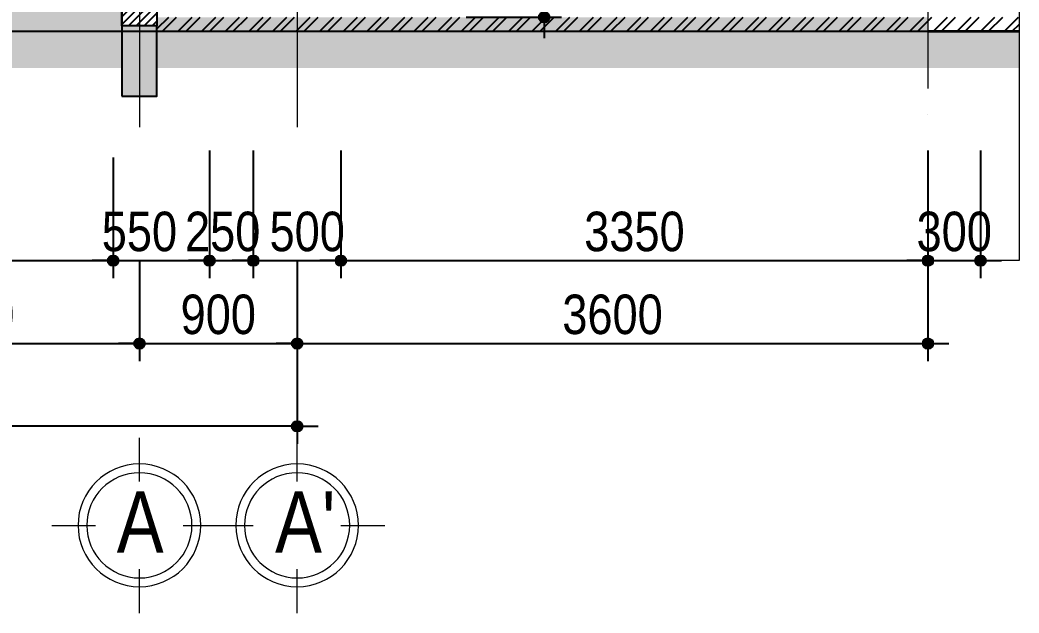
# Model space of a CAD drawing. Extents: x -79995 to 347433, y -157641 to 104789.
# Drawn here: x 51963 to 57665, y -97929 to -94547 of the extents above; entities that cross this region are included whole.
import ezdxf
from ezdxf.enums import TextEntityAlignment as Align

# ---------------------------------------------------------------- set-up
doc = ezdxf.new("R2010")
doc.units = 0
doc.linetypes.add('ACAD_ISO10W100', pattern=[18, 12, -3, 0, -3])
doc.layers.get('DEFPOINTS').update_dxf_attribs({"linetype": 'CONTINUOUS'})
for name, color, linetype in [('009', 251, 'CONTINUOUS'), ('025', 2, 'CONTINUOUS'), ('04', 4, 'CONTINUOUS'), ('DIM', 1, 'CONTINUOUS'), ('TAGS', 60, 'CONTINUOUS'), ('TUONG', 131, 'CONTINUOUS')]:
    doc.layers.add(name, color=color, linetype=linetype)
for name, color, linetype, lineweight in [('08', 6, 'CONTINUOUS', 35), ('TEN TRUC', 3, 'CONTINUOUS', 18), ('TRUC', 24, 'CONTINUOUS', 0)]:
    doc.layers.add(name, color=color, linetype=linetype, lineweight=lineweight)
doc.styles.add('HEL-CONDENSE', font='')
doc.styles.get("Standard").update_dxf_attribs({"font": '', "height": 25})
doc.styles.add('VNI-HELVE-CONDENSEN', font='')
doc.styles.get('HEL-CONDENSE').set_extended_font_data('VNI-Helve-Condense')
doc.styles.get('Standard').set_extended_font_data('VNI-Helve-Condense')
doc.styles.get('VNI-HELVE-CONDENSEN').set_extended_font_data('VNI-Helve-Condense')
doc.dimstyles.new('D100', dxfattribs={"dimtxt": 225, "dimasz": 1.2, "dimexe": 100, "dimexo": 0, "dimgap": 50, "dimtad": 1, "dimdec": 0, "dimzin": 13, "dimdsep": 46, "dimtxsty": 'HEL-CONDENSE', "dimblk": 'D50', "dimcen": 0, "dimclrd": 1, "dimclre": 1, "dimclrt": 7, "dimadec": 0, "dimazin": 0, "dimtfac": 1, "dimtdec": 0, "dimtmove": 0, "dimatfit": 3, "dimldrblk": 'D50', "dimfxl": 1, "dimtolj": 1, "dimtzin": 13, "dimarcsym": 0})
doc.dimstyles.get("Standard").update_dxf_attribs({"dimtxt": 0.18, "dimasz": 0.18, "dimexe": 0.18, "dimexo": 0.0625, "dimgap": 0.09, "dimtad": 0, "dimtih": 1, "dimtoh": 1, "dimdec": 4, "dimzin": 0, "dimdsep": 46, "dimtxsty": 'Standard', "dimcen": 0.09, "dimadec": 0, "dimazin": 0, "dimtfac": 1, "dimtdec": 4, "dimtofl": 0, "dimtmove": 0, "dimatfit": 3, "dimfxl": 1, "dimtolj": 1, "dimtzin": 0, "dimarcsym": 0})

# ---------------------------------------------------------------- blocks, each defined once
blk = doc.blocks.new('D50')
at = {"layer": 'DIM'}
blk.add_hatch(color=256, dxfattribs=at).paths.add_polyline_path([(25, 0, 1), (-25, 0, 1)])
blk.add_line((25, 0), (100, 0), dxfattribs=at)
blk.add_circle((0, 0), 25, dxfattribs=at)
blk = doc.blocks.new('*D1046')
at = {"layer": 'DEFPOINTS', "color": 0, "transparency": 16777216}
for p in [(38645, -95919.1), (53545, -95919.1), (38645, -96863.9)]:
    blk.add_point(p, dxfattribs=at)
at = {"layer": 'DIM', "color": 1, "lineweight": -2, "transparency": 16777216}
for p, q in [((38645, -95919.1), (38645, -96963.9)), ((53545, -95919.1), (53545, -96963.9)), ((53543.8, -96863.9), (38646.2, -96863.9))]:
    blk.add_line(p, q, dxfattribs=at)
at = {"layer": 'DIM', "color": 1, "lineweight": -2, "transparency": 16777216, "xscale": 1.199999999999999, "yscale": 1.199999999999999, "zscale": 1.199999999999999, "rotation": 180}
blk.add_blockref('D50', (38645, -96863.9), dxfattribs=at)
at = {"layer": 'DIM', "color": 1, "lineweight": -2, "transparency": 16777216, "xscale": 1.199999999999999, "yscale": 1.199999999999999, "zscale": 1.199999999999999}
blk.add_blockref('D50', (53545, -96863.9), dxfattribs=at)
at = {"layer": 'DIM', "color": 7, "transparency": 16777216, "insert": (46095, -96699), "char_height": 225, "attachment_point": 5, "style": 'HEL-CONDENSE'}
blk.add_mtext('\\A1;14900', dxfattribs=at)
blk = doc.blocks.new('A$C206177D3')
at = {"layer": 'TEN TRUC', "ltscale": 1000}
for p, q in [((-36.6, 240.1), (-36.6, 490.1)), ((-286.6, -9.9), (-536.6, -9.9)), ((463.4, -9.9), (213.4, -9.9)), ((-36.6, -509.9), (-36.6, -259.9))]:
    blk.add_line(p, q, dxfattribs=at)
blk.add_circle((-36.6, -9.9), 350, dxfattribs=at)
at = {"layer": 'TEN TRUC', "color": 254, "ltscale": 1000}
blk.add_circle((-36.6, -9.9), 300, dxfattribs=at)
blk = doc.blocks.new('*D1047')
at = {"layer": 'DEFPOINTS', "color": 0, "transparency": 16777216}
for p in [(50645, -95919.1), (52645, -95919.1), (52645, -96391.8)]:
    blk.add_point(p, dxfattribs=at)
at = {"layer": 'DIM', "color": 1, "lineweight": -2, "transparency": 16777216}
for p, q in [((50645, -95919.1), (50645, -96491.8)), ((52645, -95919.1), (52645, -96491.8)), ((50646.2, -96391.8), (52643.8, -96391.8))]:
    blk.add_line(p, q, dxfattribs=at)
at = {"layer": 'DIM', "color": 1, "lineweight": -2, "transparency": 16777216, "xscale": 1.199999999999999, "yscale": 1.199999999999999, "zscale": 1.199999999999999, "rotation": 180}
blk.add_blockref('D50', (50645, -96391.8), dxfattribs=at)
at = {"layer": 'DIM', "color": 1, "lineweight": -2, "transparency": 16777216, "xscale": 1.199999999999999, "yscale": 1.199999999999999, "zscale": 1.199999999999999}
blk.add_blockref('D50', (52645, -96391.8), dxfattribs=at)
at = {"layer": 'DIM', "color": 7, "transparency": 16777216, "insert": (51645, -96226.9), "char_height": 225, "attachment_point": 5, "style": 'HEL-CONDENSE'}
blk.add_mtext('\\A1;2000', dxfattribs=at)
blk = doc.blocks.new('*D1048')
at = {"layer": 'DEFPOINTS', "color": 0, "transparency": 16777216}
for p in [(52645, -95919.1), (53545, -95919.1), (53545, -96391.8)]:
    blk.add_point(p, dxfattribs=at)
at = {"layer": 'DIM', "color": 1, "lineweight": -2, "transparency": 16777216}
for p, q in [((52645, -95919.1), (52645, -96491.8)), ((53545, -95919.1), (53545, -96491.8)), ((52646.2, -96391.8), (53543.8, -96391.8))]:
    blk.add_line(p, q, dxfattribs=at)
at = {"layer": 'DIM', "color": 1, "lineweight": -2, "transparency": 16777216, "xscale": 1.199999999999999, "yscale": 1.199999999999999, "zscale": 1.199999999999999, "rotation": 180}
blk.add_blockref('D50', (52645, -96391.8), dxfattribs=at)
at = {"layer": 'DIM', "color": 1, "lineweight": -2, "transparency": 16777216, "xscale": 1.199999999999999, "yscale": 1.199999999999999, "zscale": 1.199999999999999}
blk.add_blockref('D50', (53545, -96391.8), dxfattribs=at)
at = {"layer": 'DIM', "color": 7, "transparency": 16777216, "insert": (53095, -96226.9), "char_height": 225, "attachment_point": 5, "style": 'HEL-CONDENSE'}
blk.add_mtext('\\A1;900', dxfattribs=at)
blk = doc.blocks.new('*D1050')
at = {"layer": 'DEFPOINTS', "color": 0, "transparency": 16777216}
for p in [(53545, -95919.1), (57145, -95919.1), (57145, -96391.8)]:
    blk.add_point(p, dxfattribs=at)
at = {"layer": 'DIM', "color": 1, "lineweight": -2, "transparency": 16777216}
for p, q in [((53545, -95919.1), (53545, -96491.8)), ((57145, -95919.1), (57145, -96491.8)), ((53546.2, -96391.8), (57143.8, -96391.8))]:
    blk.add_line(p, q, dxfattribs=at)
at = {"layer": 'DIM', "color": 1, "lineweight": -2, "transparency": 16777216, "xscale": 1.199999999999999, "yscale": 1.199999999999999, "zscale": 1.199999999999999, "rotation": 180}
blk.add_blockref('D50', (53545, -96391.8), dxfattribs=at)
at = {"layer": 'DIM', "color": 1, "lineweight": -2, "transparency": 16777216, "xscale": 1.199999999999999, "yscale": 1.199999999999999, "zscale": 1.199999999999999}
blk.add_blockref('D50', (57145, -96391.8), dxfattribs=at)
at = {"layer": 'DIM', "color": 7, "transparency": 16777216, "insert": (55345, -96226.9), "char_height": 225, "attachment_point": 5, "style": 'HEL-CONDENSE'}
blk.add_mtext('\\A1;3600', dxfattribs=at)
blk = doc.blocks.new('*D1080')
at = {"layer": 'DEFPOINTS', "color": 0, "linetype": 'Continuous', "transparency": 16777216}
for p in [(53806.2, -93780.7), (54510.3, -94530.7), (54954.6, -94530.7)]:
    blk.add_point(p, dxfattribs=at)
at = {"layer": 'DIM', "color": 1, "linetype": 'Continuous', "lineweight": -2, "transparency": 16777216}
for p, q in [((53806.2, -93780.7), (55054.6, -93780.7)), ((54954.6, -93781.9), (54954.6, -94529.5)), ((54510.3, -94530.7), (55054.6, -94530.7))]:
    blk.add_line(p, q, dxfattribs=at)
at = {"layer": 'DIM', "color": 1, "linetype": 'Continuous', "lineweight": -2, "transparency": 16777216, "xscale": 1.199999999999999, "yscale": 1.199999999999999, "zscale": 1.199999999999999}
for p, rotation in [((54954.6, -93780.7), 90), ((54954.6, -94530.7), 270)]:
    blk.add_blockref('D50', p, dxfattribs=dict(at, rotation=rotation))
at = {"layer": 'DIM', "color": 7, "linetype": 'Continuous', "transparency": 16777216, "insert": (54789.7, -94155.7), "char_height": 225, "attachment_point": 5, "rotation": 90, "style": 'HEL-CONDENSE'}
blk.add_mtext('\\A1;750', dxfattribs=at)
blk = doc.blocks.new('*D1220')
at = {"layer": 'DEFPOINTS', "color": 0, "linetype": 'Continuous', "transparency": 16777216}
for p in [(50645, -95291.5), (52495, -95331), (52495, -95919.1)]:
    blk.add_point(p, dxfattribs=at)
at = {"layer": 'DIM', "color": 1, "linetype": 'Continuous', "lineweight": -2, "transparency": 16777216}
for p, q in [((50645, -95291.5), (50645, -96019.1)), ((52495, -95331), (52495, -96019.1)), ((50646.2, -95919.1), (52493.8, -95919.1))]:
    blk.add_line(p, q, dxfattribs=at)
at = {"layer": 'DIM', "color": 1, "linetype": 'Continuous', "lineweight": -2, "transparency": 16777216, "xscale": 1.199999999999999, "yscale": 1.199999999999999, "zscale": 1.199999999999999, "rotation": 180}
blk.add_blockref('D50', (50645, -95919.1), dxfattribs=at)
at = {"layer": 'DIM', "color": 1, "linetype": 'Continuous', "lineweight": -2, "transparency": 16777216, "xscale": 1.199999999999999, "yscale": 1.199999999999999, "zscale": 1.199999999999999}
blk.add_blockref('D50', (52495, -95919.1), dxfattribs=at)
at = {"layer": 'DIM', "color": 7, "linetype": 'Continuous', "transparency": 16777216, "insert": (51570, -95754.2), "char_height": 225, "attachment_point": 5, "style": 'HEL-CONDENSE'}
blk.add_mtext('\\A1;1850', dxfattribs=at)
blk = doc.blocks.new('*D1221')
at = {"layer": 'DEFPOINTS', "color": 0, "linetype": 'Continuous', "transparency": 16777216}
for p in [(53045, -95291.5), (52495, -95331), (53045, -95919.1)]:
    blk.add_point(p, dxfattribs=at)
at = {"layer": 'DIM', "color": 1, "linetype": 'Continuous', "lineweight": -2, "transparency": 16777216}
for p, q in [((53045, -95291.5), (53045, -96019.1)), ((52495, -95331), (52495, -96019.1)), ((52496.2, -95919.1), (53043.8, -95919.1))]:
    blk.add_line(p, q, dxfattribs=at)
at = {"layer": 'DIM', "color": 1, "linetype": 'Continuous', "lineweight": -2, "transparency": 16777216, "xscale": 1.199999999999999, "yscale": 1.199999999999999, "zscale": 1.199999999999999, "rotation": 180}
blk.add_blockref('D50', (52495, -95919.1), dxfattribs=at)
at = {"layer": 'DIM', "color": 1, "linetype": 'Continuous', "lineweight": -2, "transparency": 16777216, "xscale": 1.199999999999999, "yscale": 1.199999999999999, "zscale": 1.199999999999999}
blk.add_blockref('D50', (53045, -95919.1), dxfattribs=at)
at = {"layer": 'DIM', "color": 7, "linetype": 'Continuous', "transparency": 16777216, "insert": (52645, -95754.2), "char_height": 225, "attachment_point": 5, "style": 'HEL-CONDENSE'}
blk.add_mtext('\\A1;550', dxfattribs=at)
blk = doc.blocks.new('*D1222')
at = {"layer": 'DEFPOINTS', "color": 0, "linetype": 'Continuous', "transparency": 16777216}
for p in [(53045, -95291.5), (53295, -95291.5), (53295, -95919.1)]:
    blk.add_point(p, dxfattribs=at)
at = {"layer": 'DIM', "color": 1, "linetype": 'Continuous', "lineweight": -2, "transparency": 16777216}
for p, q in [((53045, -95291.5), (53045, -96019.1)), ((53295, -95291.5), (53295, -96019.1)), ((53046.2, -95919.1), (53293.8, -95919.1))]:
    blk.add_line(p, q, dxfattribs=at)
at = {"layer": 'DIM', "color": 1, "linetype": 'Continuous', "lineweight": -2, "transparency": 16777216, "xscale": 1.199999999999999, "yscale": 1.199999999999999, "zscale": 1.199999999999999, "rotation": 180}
blk.add_blockref('D50', (53045, -95919.1), dxfattribs=at)
at = {"layer": 'DIM', "color": 1, "linetype": 'Continuous', "lineweight": -2, "transparency": 16777216, "xscale": 1.199999999999999, "yscale": 1.199999999999999, "zscale": 1.199999999999999}
blk.add_blockref('D50', (53295, -95919.1), dxfattribs=at)
at = {"layer": 'DIM', "color": 7, "linetype": 'Continuous', "transparency": 16777216, "insert": (53120, -95754.2), "char_height": 225, "attachment_point": 5, "style": 'HEL-CONDENSE'}
blk.add_mtext('\\A1;250', dxfattribs=at)
blk = doc.blocks.new('*D1223')
at = {"layer": 'DEFPOINTS', "color": 0, "linetype": 'Continuous', "transparency": 16777216}
for p in [(53295, -95291.5), (53795, -95291.5), (53795, -95919.1)]:
    blk.add_point(p, dxfattribs=at)
at = {"layer": 'DIM', "color": 1, "linetype": 'Continuous', "lineweight": -2, "transparency": 16777216}
for p, q in [((53295, -95291.5), (53295, -96019.1)), ((53795, -95291.5), (53795, -96019.1)), ((53296.2, -95919.1), (53793.8, -95919.1))]:
    blk.add_line(p, q, dxfattribs=at)
at = {"layer": 'DIM', "color": 1, "linetype": 'Continuous', "lineweight": -2, "transparency": 16777216, "xscale": 1.199999999999999, "yscale": 1.199999999999999, "zscale": 1.199999999999999, "rotation": 180}
blk.add_blockref('D50', (53295, -95919.1), dxfattribs=at)
at = {"layer": 'DIM', "color": 1, "linetype": 'Continuous', "lineweight": -2, "transparency": 16777216, "xscale": 1.199999999999999, "yscale": 1.199999999999999, "zscale": 1.199999999999999}
blk.add_blockref('D50', (53795, -95919.1), dxfattribs=at)
at = {"layer": 'DIM', "color": 7, "linetype": 'Continuous', "transparency": 16777216, "insert": (53602.6, -95754.2), "char_height": 225, "attachment_point": 5, "style": 'HEL-CONDENSE'}
blk.add_mtext('\\A1;500', dxfattribs=at)
blk = doc.blocks.new('*D1224')
at = {"layer": 'DEFPOINTS', "color": 0, "linetype": 'Continuous', "transparency": 16777216}
for p in [(53795, -95291.5), (57145, -95291.5), (57145, -95919.1)]:
    blk.add_point(p, dxfattribs=at)
at = {"layer": 'DIM', "color": 1, "linetype": 'Continuous', "lineweight": -2, "transparency": 16777216}
for p, q in [((53795, -95291.5), (53795, -96019.1)), ((57145, -95291.5), (57145, -96019.1)), ((53796.2, -95919.1), (57143.8, -95919.1))]:
    blk.add_line(p, q, dxfattribs=at)
at = {"layer": 'DIM', "color": 1, "linetype": 'Continuous', "lineweight": -2, "transparency": 16777216, "xscale": 1.199999999999999, "yscale": 1.199999999999999, "zscale": 1.199999999999999, "rotation": 180}
blk.add_blockref('D50', (53795, -95919.1), dxfattribs=at)
at = {"layer": 'DIM', "color": 1, "linetype": 'Continuous', "lineweight": -2, "transparency": 16777216, "xscale": 1.199999999999999, "yscale": 1.199999999999999, "zscale": 1.199999999999999}
blk.add_blockref('D50', (57145, -95919.1), dxfattribs=at)
at = {"layer": 'DIM', "color": 7, "linetype": 'Continuous', "transparency": 16777216, "insert": (55470, -95754.2), "char_height": 225, "attachment_point": 5, "style": 'HEL-CONDENSE'}
blk.add_mtext('\\A1;3350', dxfattribs=at)
blk = doc.blocks.new('*D1225')
at = {"layer": 'DEFPOINTS', "color": 0, "linetype": 'Continuous', "transparency": 16777216}
for p in [(57145, -95291.5), (57445, -95291.5), (57445, -95919.1)]:
    blk.add_point(p, dxfattribs=at)
at = {"layer": 'DIM', "color": 1, "linetype": 'Continuous', "lineweight": -2, "transparency": 16777216}
for p, q in [((57145, -95291.5), (57145, -96019.1)), ((57445, -95291.5), (57445, -96019.1)), ((57146.2, -95919.1), (57443.8, -95919.1))]:
    blk.add_line(p, q, dxfattribs=at)
at = {"layer": 'DIM', "color": 1, "linetype": 'Continuous', "lineweight": -2, "transparency": 16777216, "xscale": 1.199999999999999, "yscale": 1.199999999999999, "zscale": 1.199999999999999, "rotation": 180}
blk.add_blockref('D50', (57145, -95919.1), dxfattribs=at)
at = {"layer": 'DIM', "color": 1, "linetype": 'Continuous', "lineweight": -2, "transparency": 16777216, "xscale": 1.199999999999999, "yscale": 1.199999999999999, "zscale": 1.199999999999999}
blk.add_blockref('D50', (57445, -95919.1), dxfattribs=at)
at = {"layer": 'DIM', "color": 7, "linetype": 'Continuous', "transparency": 16777216, "insert": (57295, -95754.2), "char_height": 225, "attachment_point": 5, "style": 'HEL-CONDENSE'}
blk.add_mtext('\\A1;300', dxfattribs=at)

msp = doc.modelspace()

# ---------------------------------------------------------------- hatches: boundary and pattern name
at = {"layer": '009'}
h = msp.add_hatch(dxfattribs=at)
h.set_pattern_fill('ANSI31', color=256, scale=10, style=0)
h.set_pattern_definition([(45, (-1260657.264, -300869.024), (-22.4506403, 22.4506403), [])])
h.paths.add_polyline_path([(52644.966, -94380.733), (52544.966, -94380.733), (52544.966, -94580.733), (52644.966, -94580.733)])
h.paths.add_polyline_path([(52744.966, -94380.733), (52644.966, -94380.733), (52644.966, -94580.733), (52744.966, -94580.733)])
h = msp.add_hatch(dxfattribs=at)
h.set_pattern_fill('ANSI32', color=256, scale=10, style=0)
h.set_pattern_definition([(45, (-1260657.26, -300869.02), (-67.351921, 67.351921), []), (45, (-1260612.36, -300869.02), (-67.351921, 67.351921), [])])
h.paths.add_polyline_path([(57144.966, -94530.733), (53544.966, -94530.733), (53544.966, -94610.733), (57144.966, -94610.733)])
h.paths.add_polyline_path([(53544.966, -94530.733), (52744.966, -94530.733), (52744.966, -94580.733), (52744.966, -94610.733), (53544.966, -94610.733)])
h.paths.add_polyline_path([(57664.711, -94530.733), (57144.966, -94530.733), (57144.966, -94610.733), (57664.711, -94610.733)])
h = msp.add_hatch(dxfattribs=at)
h.set_pattern_fill('AR-CONC', color=256, style=0)
h.set_pattern_definition([(50, (-1260657.26, -300869.02), (182.184669, -15.939086), [19.05, -209.55]), (355, (-1260657.26, -300869.02), (-35.242826, 191.056643), [15.24, -167.64]), (100.451, (-1260642.08, -300870.35), (146.942502, 175.116688), [16.19, -178.09]), (46.1842, (-1260657.26, -300818.22), (271.07904, -42.042328), [28.575, -314.325]), (96.6356, (-1260634.67, -300821.73), (237.404234, 247.425556), [24.285, -267.135]), (351.184, (-1260657.26, -300818.22), (237.404606, 247.42512), [22.86, -251.46]), (21, (-1260631.86, -300830.92), (151.61488, -102.265519), [19.05, -209.55]), (326, (-1260631.86, -300830.92), (61.802028, 184.187966), [15.24, -167.64]), (71.4514, (-1260619.23, -300839.45), (213.41649, 81.922858), [16.19, -178.09]), (37.5, (-1260657.264, -300869.024), (3.0886033, 84.555039), [0, -165.608, 0, -170.18, 0, -168.275]), (7.5, (-1260657.26, -300869.02), (66.8196625, 100.180575), [0, -97.028, 0, -161.798, 0, -64.135]), (327.5, (-1260713.906, -300869.024), (135.590595, -5.728744), [0, -63.5, 0, -198.12, 0, -262.89]), (317.5, (-1260739.3, -300869.02), (148.129181, 25.426491), [0, -82.55, 0, -131.572, 0, -186.69])])
h.paths.add_polyline_path([(53544.966, -94530.733), (52744.966, -94530.733), (52744.966, -94580.733), (52744.966, -94610.733), (53544.966, -94610.733)])
h.paths.add_polyline_path([(57144.966, -94530.733), (53544.966, -94530.733), (53544.966, -94610.733), (57144.966, -94610.733)])
h = msp.add_hatch(dxfattribs=at)
h.set_pattern_fill('AR-HBONE', color=256, style=0)
h.set_pattern_definition([(45, (-1260657.26, -300869.02), (1e-14, 143.684098), [304.8, -101.6]), (135, (-1260585.42, -300797.18), (1e-14, 143.684098), [304.8, -101.6])])
h.paths.add_polyline_path([(38544.966, -94820.745), (38544.966, -94610.733), (38041.253, -94610.733), (38041.253, -94820.745)])
h.paths.add_polyline_path([(38744.966, -94610.733), (38744.966, -94820.745), (57664.711, -94820.745), (57664.711, -94610.733)])
at = {"layer": '025'}
h = msp.add_hatch(dxfattribs=at)
h.set_pattern_fill('AR-SAND', color=256, style=0)
h.set_pattern_definition([(37.5, (-1260657.264, -300869.024), (-1.6000313, 48.9413237), [0, -38.608, 0, -43.18, 0, -41.275]), (7.5, (-1260657.264, -300869.024), (44.9523283, 71.68251), [0, -20.828, 0, -34.798, 0, -13.335]), (327.5, (-1260688.506, -300869.024), (79.099237, 0.1437185), [0, -12.7, 0, -45.72, 0, -59.69]), (317.5, (-1260688.506, -300869.024), (76.3556452, 22.2929323), [0, -6.35, 0, -29.972, 0, -34.29])])
h.paths.add_polyline_path([(44644.966, -94460.733), (44644.966, -94610.733), (48644.966, -94610.733), (48644.966, -94460.733)])
h.paths.add_polyline_path([(49870.877, -94610.733), (49870.877, -94460.733), (48644.966, -94460.733), (48644.966, -94610.733)])
h.paths.add_polyline_path([(50644.966, -94610.733), (50644.966, -94460.733), (49870.877, -94460.733), (49870.877, -94610.733)])
h.paths.add_polyline_path([(52544.966, -94610.733), (52544.966, -94580.733), (52544.966, -94460.733), (50644.966, -94460.733), (50644.966, -94610.733)])
h.paths.add_polyline_path([(46661.088, -94596.083), (46661.088, -94065.383), (47003.388, -94065.383), (47003.388, -94596.083)], flags=9)
at = {"layer": '04'}
h = msp.add_hatch(color=256, dxfattribs=at)
h.paths.add_polyline_path([(52644.966, -94580.733), (52544.966, -94580.733), (52544.966, -94980.733), (52644.966, -94980.733)])
h.paths.add_polyline_path([(52744.966, -94580.733), (52644.966, -94580.733), (52644.966, -94980.733), (52744.966, -94980.733)])

# ---------------------------------------------------------------- linework, layer by layer
msp.add_line((52544.966, -94380.733), (52544.966, -94610.733), dxfattribs=at)
msp.add_lwpolyline([(52744.966, -94580.733), (52544.966, -94580.733), (52544.966, -94380.733), (52744.966, -94380.733)], close=True, dxfattribs=at)
at = {"layer": '08'}
msp.add_line((57144.966, -94610.733), (57664.711, -94610.733), dxfattribs=at)
at = {"layer": 'TRUC', "linetype": 'ACAD_ISO10W100', "ltscale": 50}
msp.add_line((57144.966, -80836.552), (57144.966, -95158.363), dxfattribs=at)
at = {"layer": 'TRUC', "linetype": 'ACAD_ISO10W100', "ltscale": 0.2}
for points in [[(52644.966, -80836.552), (52644.966, -95158.363)], [(53544.966, -80836.552), (53544.966, -95158.363)]]:
    msp.add_lwpolyline(points, dxfattribs=at)
msp.add_lwpolyline([(36620.367, -81597.281), (57664.711, -81597.281), (57664.711, -95919.092), (36620.367, -95919.092)], close=True, dxfattribs=at)
at = {"layer": 'TUONG', "color": 4}
msp.add_line((38744.966, -94610.733), (57664.711, -94610.733), dxfattribs=at)
msp.add_lwpolyline([(52544.966, -94980.733), (52744.966, -94980.733), (52744.966, -94580.733), (52544.966, -94580.733)], close=True, dxfattribs=at)

# ---------------------------------------------------------------- block references
at = {"layer": 'TAGS', "ltscale": 1000}
ref = msp.add_blockref('A$C206177D3', (52608.344, -97418.811), dxfattribs=dict(at, xscale=-1))
ref.add_attrib('A', 'A', dxfattribs={"color": 7, "ltscale": 1000, "height": 350, "style": 'VNI-HELVE-CONDENSEN'}).set_placement((52649.449, -97584.449), align=Align.CENTER)
ref = msp.add_blockref('A$C206177D3', (53508.344, -97418.811), dxfattribs=dict(at, xscale=-1))
ref.add_attrib('A', "A'", dxfattribs={"color": 7, "ltscale": 1000, "height": 350, "style": 'VNI-HELVE-CONDENSEN'}).set_placement((53591.449, -97584.449), align=Align.CENTER)

# ---------------------------------------------------------------- dimensions: what is measured, and where the dimension line sits
at = {"layer": 'DIM', "linetype": 'Continuous'}
dim = msp.add_linear_dim(base=(54954.59, -94530.733), p1=(53806.16, -93780.733), p2=(54510.277, -94530.733), angle=90, dimstyle='D100', override={"dimtmove": 1}, dxfattribs=at)
dim.commit()
dim.dimension.update_dxf_attribs({"geometry": '*D1080', "text_midpoint": (54789.69, -94155.733)})
for base, p1, p2, picture, middle in [((52494.966, -95919.092), (50644.966, -95291.462), (52494.966, -95330.986), '*D1220', (51569.966, -95754.192)), ((57144.966, -95919.092), (53794.966, -95291.462), (57144.966, -95291.462), '*D1224', (55469.966, -95754.192))]:
    dim = msp.add_linear_dim(base=base, p1=p1, p2=p2, dimstyle='D100', override={"dimtmove": 1}, dxfattribs=at)
    dim.commit()
    dim.dimension.update_dxf_attribs({"geometry": picture, "text_midpoint": middle})
for base, p1, p2, picture, middle in [((53044.966, -95919.092), (52494.966, -95330.986), (53044.966, -95291.462), '*D1221', (52644.966, -95919.092)), ((53294.966, -95919.092), (53044.966, -95291.462), (53294.966, -95291.462), '*D1222', (53119.966, -95919.092)), ((53794.966, -95919.092), (53294.966, -95291.462), (53794.966, -95291.462), '*D1223', (53602.638, -95919.092)), ((57444.966, -95919.092), (57144.966, -95291.462), (57444.966, -95291.462), '*D1225', (57294.966, -95919.092))]:
    dim = msp.add_linear_dim(base=base, p1=p1, p2=p2, dimstyle='D100', override={"dimtmove": 1}, dxfattribs=at)
    dim.commit()
    dim.dimension.update_dxf_attribs({"geometry": picture, "text_midpoint": middle, "dimtype": 160})
at = {"layer": 'DIM'}
dim = msp.add_aligned_dim(p1=(53544.966, -95919.092), p2=(38644.966, -95919.092), distance=944.784, dimstyle='D100', dxfattribs=at)
dim.commit()
dim.dimension.update_dxf_attribs({"geometry": '*D1046', "text_midpoint": (46094.966, -96698.976)})
for base, p1, p2, dimstyle, override, picture, middle in [((52644.966, -96391.787), (50644.966, -95919.092), (52644.966, -95919.092), 'D100', {"dimtmove": 1}, '*D1047', (51644.966, -96226.887)), ((53544.966, -96391.787), (52644.966, -95919.092), (53544.966, -95919.092), 'D100', {"dimtmove": 1}, '*D1048', (53094.966, -96226.887)), ((57144.966, -96391.787), (53544.966, -95919.092), (57144.966, -95919.092), 'Standard', {"dimtxt": 225, "dimasz": 1.2, "dimexe": 100, "dimexo": 0, "dimgap": 50, "dimtad": 1, "dimtih": 0, "dimtoh": 0, "dimdec": 2, "dimzin": 13, "dimtxsty": 'HEL-CONDENSE', "dimblk": 'D50', "dimcen": 0, "dimclrd": 1, "dimclre": 1, "dimclrt": 7, "dimtdec": 2, "dimtofl": 1, "dimldrblk": 'D50', "dimtzin": 13}, '*D1050', (55344.966, -96226.887))]:
    dim = msp.add_linear_dim(base=base, p1=p1, p2=p2, angle=180, dimstyle=dimstyle, override=override, dxfattribs=at)
    dim.commit()
    dim.dimension.update_dxf_attribs({"geometry": picture, "text_midpoint": middle})

doc.saveas('drawing.dxf')
